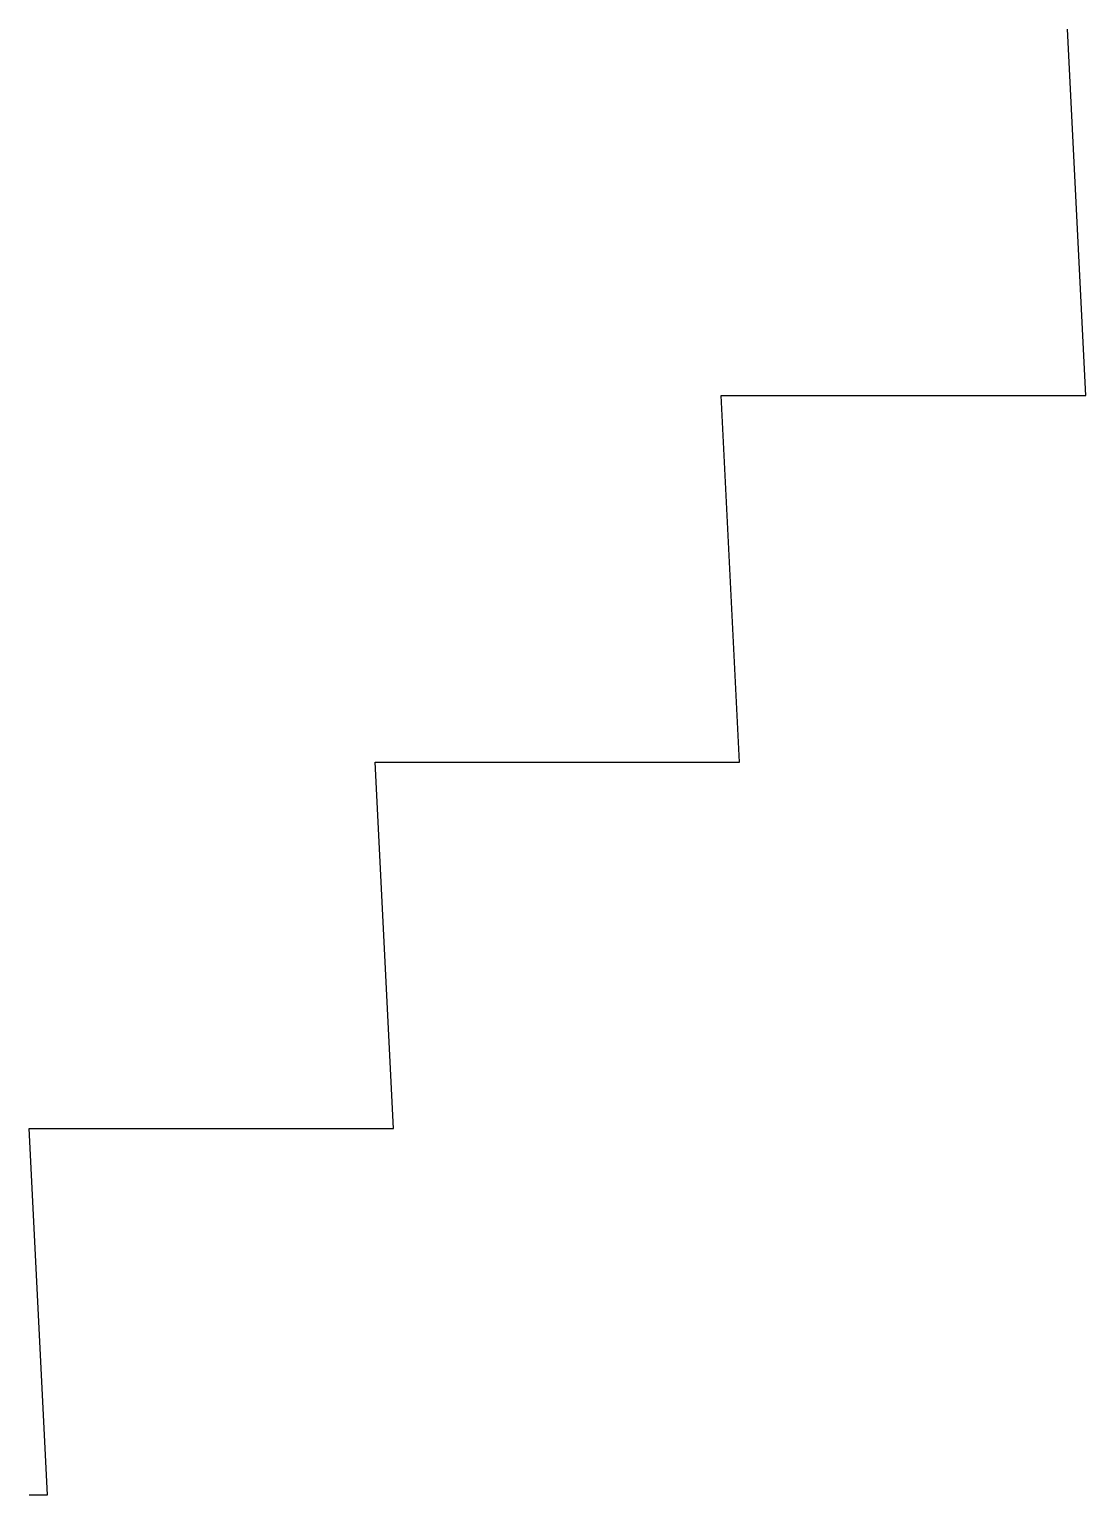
# Model space of a CAD drawing. Units: millimetres at full size, sheet at 1:100. Extents: x -6367 to -4637, y -3490 to -1090.
import ezdxf

# ---------------------------------------------------------------- set-up
doc = ezdxf.new("R2010")
doc.units = ezdxf.units.MM
doc.header["$LTSCALE"] = 100
doc.layers.add('0-0', color=7, linetype='Continuous')

msp = doc.modelspace()

# ---------------------------------------------------------------- linework, layer by layer
at = {"layer": '0-0'}
msp.add_lwpolyline([(-6367.3, -3489.8), (-6337.3, -3489.8), (-6367.3, -2889.8), (-5770.7, -2889.8), (-5800.7, -2289.8), (-5204, -2289.8), (-5234, -1689.8), (-4637.3, -1689.8), (-4667.3, -1089.8)], dxfattribs=at)

doc.saveas('drawing.dxf')
